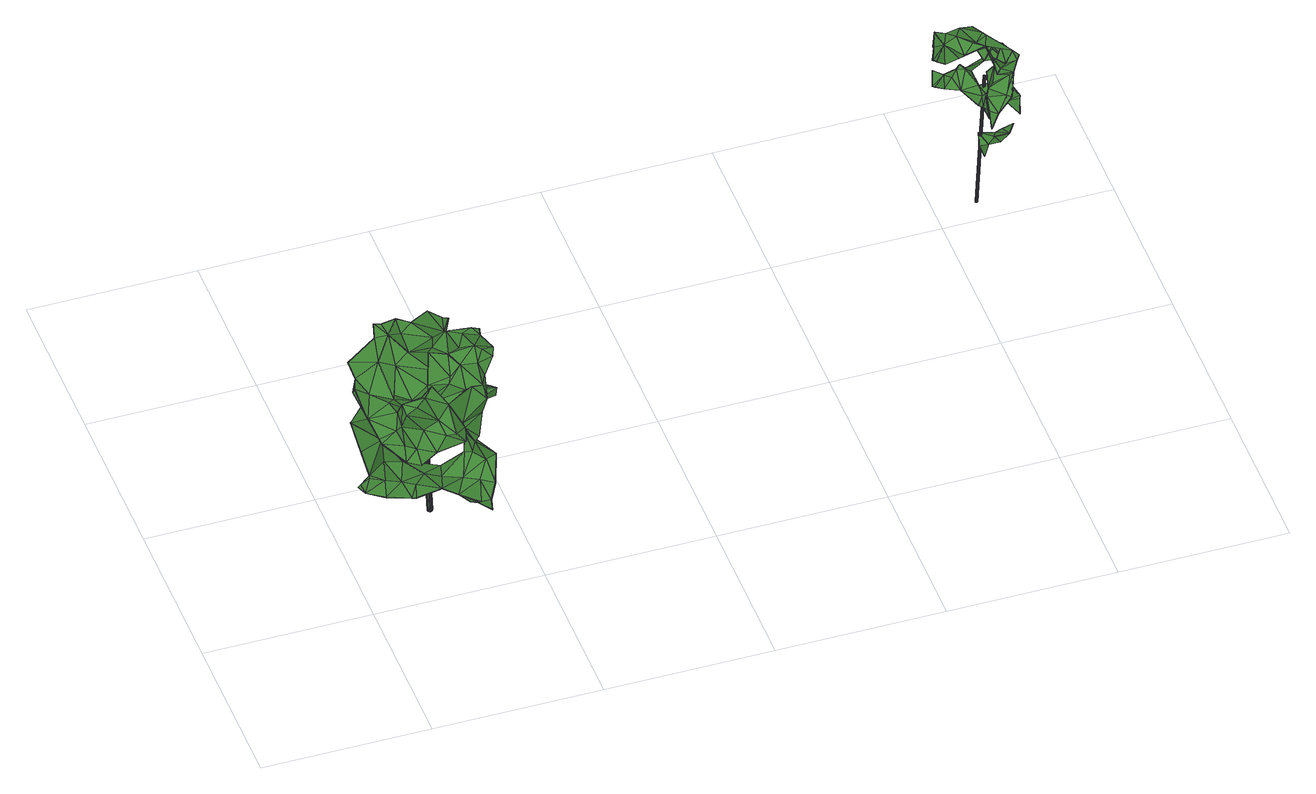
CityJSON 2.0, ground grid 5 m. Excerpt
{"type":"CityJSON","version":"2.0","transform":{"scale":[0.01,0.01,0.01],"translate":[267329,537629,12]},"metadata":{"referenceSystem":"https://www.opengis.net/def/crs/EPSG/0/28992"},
"CityObjects":{
"tree1":{"type":"SolitaryVegetationObject","attributes":{"gtid":515,"crown_width_m":4.59,"crown_median_z":17.12,"crown_r50_m":0.235,"crown_porosity":0.936,"trunk_H_m":3.92,"trunk_DBH_m":0.139,"trunk_radius_m":0.0696,"trunk_base_height_m":13.2,"original_gtid":"585"},"geometry":[{"type":"Solid","lod":"3","boundaries":[[[[0,1,2]],[[3,4,0]],[[5,4,3]],[[6,7,8]],[[9,10,11]],[[9,12,10]],[[13,14,15]],[[16,17,18]],[[19,20,21]],[[22,23,24]],[[25,26,27]],[[28,29,30]],[[31,32,33]],[[34,24,35]],[[28,36,37]],[[38,39,40]],[[41,42,43]],[[44,45,46]],[[47,19,48]],[[2,1,49]],[[50,51,52]],[[50,52,53]],[[8,7,54]],[[3,0,2]],[[55,56,57]],[[58,59,33]],[[60,61,62]],[[63,64,65]],[[31,66,32]],[[67,68,22]],[[69,70,71]],[[72,70,69]],[[73,74,75]],[[60,16,76]],[[52,60,76]],[[77,78,79]],[[80,81,82]],[[80,82,83]],[[22,84,85]],[[54,85,84]],[[86,87,88]],[[89,40,90]],[[91,92,93]],[[91,93,94]],[[95,96,97]],[[51,61,60]],[[98,99,100]],[[6,101,102]],[[6,8,101]],[[103,14,104]],[[89,79,40]],[[11,45,105]],[[79,89,77]],[[106,107,108]],[[6,102,109]],[[110,111,112]],[[113,5,3]],[[114,115,26]],[[116,117,28]],[[118,119,120]],[[107,106,121]],[[122,22,24]],[[13,123,83]],[[13,114,14]],[[124,125,91]],[[126,127,128]],[[114,26,25]],[[18,76,16]],[[129,130,131]],[[132,133,134]],[[9,135,71]],[[70,9,71]],[[136,43,42]],[[94,32,137]],[[7,138,54]],[[92,139,140]],[[55,141,56]],[[142,4,5]],[[15,14,143]],[[144,145,146]],[[147,47,139]],[[139,47,148]],[[149,72,150]],[[69,151,34]],[[71,151,69]],[[152,153,154]],[[155,156,157]],[[72,149,70]],[[158,159,118]],[[160,118,159]],[[139,92,161]],[[162,163,123]],[[83,123,163]],[[83,163,162]],[[164,44,27]],[[69,165,150]],[[23,166,75]],[[73,75,166]],[[167,99,168]],[[20,65,21]],[[151,169,170]],[[171,169,151]],[[80,172,144]],[[162,172,80]],[[128,95,173]],[[174,157,63]],[[27,44,175]],[[176,177,178]],[[179,178,177]],[[120,180,118]],[[121,106,181]],[[121,181,176]],[[26,115,182]],[[183,66,37]],[[146,184,144]],[[95,127,96]],[[154,48,185]],[[186,187,65]],[[188,165,189]],[[190,191,192]],[[193,46,194]],[[195,194,46]],[[1,196,49]],[[11,105,182]],[[0,197,1]],[[198,87,199]],[[69,150,72]],[[200,201,150]],[[35,39,38]],[[149,150,201]],[[85,6,74]],[[53,176,50]],[[115,202,182]],[[123,143,203]],[[68,84,22]],[[170,24,34]],[[182,105,26]],[[49,204,205]],[[49,205,113]],[[32,183,137]],[[58,206,140]],[[140,206,94]],[[187,186,207]],[[208,209,210]],[[210,209,211]],[[212,67,74]],[[14,25,104]],[[83,202,115]],[[10,188,195]],[[25,27,104]],[[47,100,148]],[[48,100,47]],[[184,213,131]],[[14,114,25]],[[58,33,206]],[[99,98,168]],[[109,102,101]],[[191,121,176]],[[191,176,53]],[[44,46,193]],[[129,214,130]],[[45,164,105]],[[146,213,184]],[[44,164,45]],[[9,11,135]],[[179,215,178]],[[214,216,65]],[[112,217,110]],[[83,82,202]],[[98,100,48]],[[141,218,110]],[[125,219,92]],[[135,220,71]],[[221,124,183]],[[90,62,222]],[[90,222,89]],[[10,195,45]],[[192,76,18]],[[99,167,100]],[[190,18,223]],[[224,158,160]],[[155,225,88]],[[185,226,65]],[[204,49,196]],[[213,227,216]],[[228,216,227]],[[115,114,83]],[[229,78,113]],[[39,24,23]],[[39,23,230]],[[32,94,206]],[[32,206,33]],[[35,189,34]],[[231,189,35]],[[57,179,177]],[[43,232,41]],[[142,218,233]],[[71,220,151]],[[26,105,164]],[[54,138,85]],[[6,85,138]],[[6,138,7]],[[190,192,18]],[[234,81,171]],[[81,193,171]],[[39,230,40]],[[139,235,140]],[[203,104,236]],[[96,127,126]],[[12,200,10]],[[10,45,11]],[[191,237,121]],[[238,121,237]],[[199,239,205]],[[62,16,60]],[[52,76,192]],[[240,120,119]],[[240,119,144]],[[97,194,231]],[[97,231,35]],[[27,236,104]],[[34,165,69]],[[75,74,67]],[[97,35,95]],[[184,240,144]],[[3,49,113]],[[2,49,3]],[[40,230,241]],[[197,196,1]],[[171,193,169]],[[193,194,169]],[[242,223,243]],[[136,42,168]],[[167,168,42]],[[98,48,55]],[[136,168,98]],[[21,226,19]],[[61,244,62]],[[210,180,120]],[[140,93,92]],[[94,93,140]],[[211,118,180]],[[197,64,63]],[[245,246,154]],[[128,127,95]],[[28,242,116]],[[195,188,189]],[[194,170,169]],[[229,113,239]],[[205,239,113]],[[213,228,227]],[[199,205,204]],[[199,204,198]],[[229,79,78]],[[194,24,170]],[[40,229,239]],[[40,79,229]],[[5,113,142]],[[83,162,80]],[[70,149,247]],[[184,131,208]],[[150,165,188]],[[87,248,249]],[[156,196,197]],[[123,203,250]],[[15,143,123]],[[89,222,77]],[[18,17,223]],[[220,234,251]],[[22,85,166]],[[139,161,147]],[[13,15,123]],[[47,252,19]],[[147,252,47]],[[148,167,42]],[[53,192,191]],[[62,90,17]],[[244,77,222]],[[244,222,62]],[[67,22,75]],[[75,22,122]],[[174,155,157]],[[185,65,245]],[[154,185,245]],[[97,24,194]],[[122,24,97]],[[208,240,184]],[[210,240,208]],[[185,19,226]],[[211,30,158]],[[211,158,118]],[[33,253,31]],[[193,160,44]],[[81,160,193]],[[186,254,132]],[[132,207,186]],[[142,233,4]],[[142,110,218]],[[59,253,33]],[[129,131,214]],[[140,255,58]],[[203,236,256]],[[245,64,246]],[[107,59,43]],[[231,195,189]],[[132,254,133]],[[121,238,257]],[[43,136,108]],[[43,108,107]],[[106,108,136]],[[88,156,155]],[[75,122,23]],[[104,203,103]],[[117,230,23]],[[207,155,174]],[[158,254,186]],[[160,158,186]],[[30,254,158]],[[55,48,154]],[[26,164,27]],[[110,217,141]],[[91,94,137]],[[91,137,124]],[[183,124,137]],[[14,103,143]],[[66,31,258]],[[259,258,31]],[[66,258,259]],[[65,226,21]],[[28,117,23]],[[103,203,143]],[[204,196,198]],[[195,46,45]],[[141,152,218]],[[87,249,199]],[[22,166,23]],[[186,175,160]],[[192,53,260]],[[80,160,81]],[[62,17,16]],[[96,30,122]],[[96,122,97]],[[148,42,41]],[[154,153,55]],[[152,55,153]],[[28,23,122]],[[134,225,132]],[[88,87,198]],[[211,209,124]],[[86,225,134]],[[86,88,225]],[[132,225,207]],[[207,225,155]],[[77,111,78]],[[112,111,77]],[[65,64,245]],[[154,246,152]],[[223,242,28]],[[17,90,261]],[[63,65,187]],[[218,152,246]],[[77,244,112]],[[149,201,247]],[[200,247,201]],[[117,241,230]],[[200,12,247]],[[51,112,244]],[[210,211,180]],[[58,232,59]],[[43,59,232]],[[59,31,253]],[[59,259,31]],[[20,19,252]],[[187,174,63]],[[147,130,252]],[[12,9,262]],[[165,34,189]],[[131,209,208]],[[39,35,24]],[[210,120,240]],[[121,257,107]],[[194,195,231]],[[144,119,80]],[[80,119,160]],[[160,119,118]],[[148,100,167]],[[139,148,235]],[[203,256,186]],[[116,261,90]],[[61,51,244]],[[207,174,187]],[[213,216,131]],[[30,126,254]],[[133,254,126]],[[96,126,30]],[[183,37,221]],[[128,173,249]],[[112,178,215]],[[112,51,178]],[[140,235,255]],[[148,255,235]],[[148,41,255]],[[259,238,237]],[[259,237,66]],[[223,263,190]],[[66,190,263]],[[28,263,223]],[[141,217,179]],[[85,74,73]],[[131,216,214]],[[218,246,233]],[[13,264,114]],[[185,48,19]],[[130,92,219]],[[130,219,131]],[[54,84,8]],[[98,55,57]],[[40,241,90]],[[8,212,101]],[[67,212,68]],[[81,265,82]],[[202,82,265]],[[202,265,11]],[[202,11,182]],[[87,86,248]],[[135,11,265]],[[215,179,217]],[[125,92,91]],[[66,183,32]],[[28,37,263]],[[125,209,219]],[[124,209,125]],[[221,37,36]],[[263,37,66]],[[88,198,156]],[[151,220,251]],[[151,251,171]],[[55,152,141]],[[171,251,234]],[[179,57,56]],[[66,237,190]],[[191,190,237]],[[145,172,162]],[[144,172,145]],[[92,130,161]],[[130,214,252]],[[214,20,252]],[[147,161,130]],[[214,65,20]],[[158,224,159]],[[156,198,196]],[[234,266,81]],[[265,81,266]],[[133,126,128]],[[249,133,128]],[[116,241,117]],[[90,241,116]],[[70,262,9]],[[247,12,262]],[[27,256,236]],[[70,247,262]],[[221,267,124]],[[219,209,131]],[[36,267,221]],[[211,124,267]],[[30,211,267]],[[28,267,36]],[[30,267,28]],[[85,73,166]],[[4,233,0]],[[213,146,228]],[[250,186,228]],[[256,175,186]],[[109,74,6]],[[40,173,38]],[[146,250,228]],[[255,41,232]],[[200,268,10]],[[188,10,268]],[[255,232,58]],[[101,212,109]],[[136,269,106]],[[98,269,136]],[[215,217,112]],[[224,270,159]],[[159,270,160]],[[224,160,270]],[[246,64,233]],[[162,250,145]],[[123,250,162]],[[146,145,250]],[[0,64,197]],[[250,203,186]],[[181,177,176]],[[181,271,177]],[[57,177,271]],[[57,271,98]],[[141,179,56]],[[142,111,110]],[[272,142,113]],[[228,186,216]],[[65,216,186]],[[150,268,200]],[[272,111,142]],[[272,113,111]],[[78,111,113]],[[122,29,28]],[[259,257,238]],[[107,257,59]],[[259,59,257]],[[233,64,0]],[[116,242,243]],[[122,30,29]],[[17,261,223]],[[243,223,261]],[[116,243,261]],[[249,248,133]],[[134,248,86]],[[133,248,134]],[[151,273,34]],[[170,34,273]],[[170,273,151]],[[98,271,269]],[[68,212,84]],[[8,84,212]],[[239,199,173]],[[249,173,199]],[[35,173,95]],[[38,173,35]],[[40,239,173]],[[212,74,109]],[[83,264,13]],[[83,114,264]],[[160,175,44]],[[106,269,181]],[[181,269,271]],[[188,268,150]],[[27,175,256]],[[52,51,60]],[[178,51,274]],[[192,260,52]],[[52,260,53]],[[178,274,176]],[[50,176,274]],[[50,274,51]],[[135,265,266]],[[135,266,220]],[[234,220,266]],[[63,157,197]],[[197,157,156]],[[275,276,277]],[[275,277,278]],[[278,277,279]],[[278,279,280]],[[277,276,281]],[[277,281,279]],[[279,281,282]],[[279,282,280]],[[281,276,283]],[[281,283,282]],[[282,283,284]],[[282,284,280]],[[283,276,285]],[[283,285,284]],[[284,285,286]],[[284,286,280]],[[285,276,287]],[[285,287,286]],[[286,287,288]],[[286,288,280]],[[287,276,289]],[[287,289,288]],[[288,289,290]],[[288,290,280]],[[289,276,291]],[[289,291,290]],[[290,291,292]],[[290,292,280]],[[291,276,293]],[[291,293,292]],[[292,293,294]],[[292,294,280]],[[293,276,295]],[[293,295,294]],[[294,295,296]],[[294,296,280]],[[295,276,297]],[[295,297,296]],[[296,297,298]],[[296,298,280]],[[297,276,299]],[[297,299,298]],[[298,299,300]],[[298,300,280]],[[299,276,301]],[[299,301,300]],[[300,301,302]],[[300,302,280]],[[301,276,303]],[[301,303,302]],[[302,303,304]],[[302,304,280]],[[303,276,305]],[[303,305,304]],[[304,305,306]],[[304,306,280]],[[305,276,307]],[[305,307,306]],[[306,307,308]],[[306,308,280]],[[307,276,309]],[[307,309,308]],[[308,309,310]],[[308,310,280]],[[309,276,311]],[[309,311,310]],[[310,311,312]],[[310,312,280]],[[311,276,313]],[[311,313,312]],[[312,313,314]],[[312,314,280]],[[313,276,315]],[[313,315,314]],[[314,315,316]],[[314,316,280]],[[315,276,317]],[[315,317,316]],[[316,317,318]],[[316,318,280]],[[317,276,319]],[[317,319,318]],[[318,319,320]],[[318,320,280]],[[319,276,321]],[[319,321,320]],[[320,321,322]],[[320,322,280]],[[321,276,323]],[[321,323,322]],[[322,323,324]],[[322,324,280]],[[323,276,275]],[[323,275,324]],[[324,275,278]],[[324,278,280]]]]}]},
"tree2":{"type":"SolitaryVegetationObject","attributes":{"gtid":518,"crown_width_m":2.3,"crown_median_z":17.54,"crown_r50_m":0.173,"crown_porosity":0.935,"trunk_H_m":4.64,"trunk_DBH_m":0.0731,"trunk_radius_m":0.0365,"trunk_base_height_m":12.9,"original_gtid":"588"},"geometry":[{"type":"Solid","lod":"3","boundaries":[[[[325,326,327]],[[328,329,330]],[[331,332,333]],[[334,335,336]],[[337,338,339]],[[340,341,342]],[[343,344,345]],[[346,347,348]],[[349,350,351]],[[352,353,354]],[[355,356,357]],[[355,357,358]],[[359,360,361]],[[343,362,363]],[[364,365,366]],[[365,367,366]],[[368,369,370]],[[371,372,344]],[[373,372,371]],[[333,332,374]],[[375,367,376]],[[342,377,340]],[[378,379,380]],[[381,382,383]],[[372,384,385]],[[386,338,387]],[[388,389,383]],[[374,390,391]],[[392,386,393]],[[394,372,385]],[[395,332,331]],[[396,397,330]],[[363,398,399]],[[400,401,390]],[[402,363,378]],[[363,402,343]],[[403,370,388]],[[391,404,405]],[[376,406,407]],[[408,330,409]],[[410,341,340]],[[350,411,404]],[[410,340,378]],[[350,349,373]],[[376,412,413]],[[344,372,414]],[[387,338,415]],[[330,408,416]],[[345,417,418]],[[419,420,421]],[[408,422,396]],[[396,330,416]],[[392,423,424]],[[425,426,387]],[[350,404,427]],[[363,399,378]],[[428,380,429]],[[430,431,432]],[[406,433,407]],[[331,434,395]],[[397,435,330]],[[436,395,434]],[[325,362,437]],[[325,437,438]],[[337,415,338]],[[439,365,412]],[[380,440,378]],[[422,408,441]],[[408,409,441]],[[342,341,366]],[[442,366,341]],[[443,444,445]],[[445,444,360]],[[330,329,409]],[[441,409,329]],[[422,441,431]],[[330,446,447]],[[432,329,448]],[[328,448,329]],[[449,450,451]],[[384,451,450]],[[452,453,454]],[[455,334,456]],[[336,456,334]],[[442,457,458]],[[442,458,459]],[[403,352,354]],[[452,446,435]],[[460,354,353]],[[427,404,391]],[[461,353,352]],[[375,429,377]],[[352,403,461]],[[462,403,354]],[[354,460,462]],[[463,325,327]],[[370,389,388]],[[343,464,344]],[[330,435,446]],[[460,353,461]],[[408,465,416]],[[411,350,373]],[[328,447,448]],[[357,356,389]],[[466,467,468]],[[469,470,371]],[[408,396,465]],[[416,465,396]],[[471,428,429]],[[471,429,375]],[[463,454,410]],[[364,466,365]],[[330,447,328]],[[346,453,472]],[[373,451,384]],[[373,384,372]],[[448,447,473]],[[326,473,447]],[[388,474,461]],[[430,422,431]],[[423,475,476]],[[462,460,368]],[[458,453,346]],[[326,447,446]],[[378,340,379]],[[477,443,445]],[[390,361,400]],[[346,457,347]],[[477,445,359]],[[325,438,326]],[[384,450,449]],[[326,478,473]],[[326,438,418]],[[454,472,348]],[[454,348,410]],[[433,479,407]],[[480,332,420]],[[395,420,332]],[[481,468,406]],[[482,483,484]],[[374,361,390]],[[456,351,390]],[[391,390,351]],[[335,485,486]],[[400,486,485]],[[486,487,335]],[[372,417,414]],[[488,489,346]],[[490,491,397]],[[386,426,425]],[[475,443,492]],[[368,370,462]],[[493,466,488]],[[445,360,359]],[[333,424,423]],[[494,348,472]],[[405,404,411]],[[380,495,440]],[[392,440,495]],[[392,495,380]],[[466,468,481]],[[475,444,443]],[[345,414,417]],[[420,496,480]],[[348,494,483]],[[376,471,375]],[[426,380,497]],[[426,497,387]],[[497,428,444]],[[402,498,499]],[[497,386,387]],[[419,492,359]],[[419,359,374]],[[359,492,477]],[[477,492,443]],[[456,390,401]],[[430,500,397]],[[469,424,470]],[[424,469,360]],[[501,470,424]],[[501,424,333]],[[421,395,436]],[[405,411,371]],[[502,371,470]],[[502,470,501]],[[490,418,417]],[[441,503,431]],[[479,504,471]],[[345,344,414]],[[469,371,505]],[[396,430,397]],[[486,400,505]],[[469,505,400]],[[332,496,374]],[[391,405,502]],[[391,502,374]],[[501,374,502]],[[501,333,374]],[[385,371,344]],[[451,373,349]],[[411,373,371]],[[422,430,396]],[[378,399,410]],[[335,334,506]],[[507,418,490]],[[486,451,349]],[[379,340,377]],[[435,472,453]],[[325,398,362]],[[363,362,398]],[[356,355,358]],[[418,438,437]],[[418,437,345]],[[371,508,405]],[[502,508,371]],[[469,400,361]],[[455,506,334]],[[460,474,509]],[[462,370,403]],[[459,458,510]],[[364,366,510]],[[430,432,511]],[[371,384,505]],[[385,384,371]],[[345,437,343]],[[510,489,364]],[[512,466,493]],[[497,380,428]],[[428,467,444]],[[468,467,428]],[[351,427,391]],[[454,457,472]],[[491,490,394]],[[335,487,336]],[[386,497,444]],[[362,343,437]],[[433,406,504]],[[346,472,457]],[[418,478,326]],[[458,457,453]],[[457,454,453]],[[457,442,347]],[[397,500,490]],[[376,407,471]],[[479,471,407]],[[366,375,377]],[[491,513,397]],[[364,514,466]],[[489,466,514]],[[489,514,364]],[[456,401,455]],[[448,511,432]],[[473,511,448]],[[369,515,357]],[[506,401,335]],[[486,449,451]],[[349,487,486]],[[516,435,397]],[[488,517,493]],[[518,499,392]],[[505,449,486]],[[506,455,401]],[[392,426,386]],[[380,426,392]],[[369,389,370]],[[472,491,494]],[[472,516,491]],[[435,516,472]],[[435,453,452]],[[346,489,458]],[[346,517,488]],[[379,377,380]],[[366,367,375]],[[380,377,429]],[[512,467,466]],[[423,393,386]],[[466,412,365]],[[376,413,406]],[[412,406,413]],[[369,357,389]],[[425,338,386]],[[339,338,425]],[[329,503,441]],[[339,415,337]],[[339,387,415]],[[425,387,339]],[[499,498,392]],[[491,483,494]],[[348,482,346]],[[381,515,369]],[[511,478,519]],[[418,519,478]],[[473,478,511]],[[471,504,428]],[[493,517,520]],[[516,513,491]],[[346,520,517]],[[482,520,346]],[[366,377,342]],[[436,434,331]],[[397,513,516]],[[466,489,488]],[[378,498,402]],[[348,483,482]],[[520,482,518]],[[382,369,509]],[[382,381,369]],[[369,368,509]],[[461,474,460]],[[460,509,368]],[[469,361,360]],[[383,474,388]],[[461,403,388]],[[383,382,474]],[[329,432,503]],[[423,386,475]],[[475,386,444]],[[419,476,492]],[[475,492,476]],[[333,521,436]],[[423,521,333]],[[417,394,490]],[[372,394,417]],[[325,463,398]],[[509,474,382]],[[359,361,374]],[[431,503,432]],[[499,464,343]],[[344,464,385]],[[468,504,406]],[[440,392,498]],[[440,498,378]],[[336,487,456]],[[351,456,487]],[[351,487,349]],[[518,392,424]],[[436,331,333]],[[423,392,393]],[[458,489,510]],[[350,427,351]],[[433,504,479]],[[499,484,464]],[[463,327,454]],[[452,454,327]],[[424,520,518]],[[341,347,442]],[[383,522,381]],[[358,522,356]],[[410,399,398]],[[356,522,389]],[[383,389,522]],[[402,499,343]],[[499,518,482]],[[446,452,327]],[[446,327,326]],[[463,410,398]],[[358,357,515]],[[522,358,515]],[[522,515,381]],[[444,467,512]],[[428,504,468]],[[511,500,430]],[[499,482,484]],[[491,385,464]],[[385,491,394]],[[491,464,483]],[[484,483,464]],[[511,519,500]],[[348,347,410]],[[490,500,519]],[[507,490,519]],[[507,519,418]],[[410,347,341]],[[449,505,384]],[[401,400,485]],[[401,485,335]],[[374,496,419]],[[419,496,420]],[[424,523,520]],[[520,523,493]],[[493,523,512]],[[424,360,523]],[[419,421,476]],[[421,436,476]],[[423,476,521]],[[436,521,476]],[[444,512,523]],[[444,523,360]],[[332,480,496]],[[420,395,421]],[[502,405,508]],[[439,367,365]],[[439,376,367]],[[481,412,466]],[[510,366,524]],[[459,524,442]],[[510,524,459]],[[412,481,406]],[[442,524,366]],[[376,439,412]],[[525,526,527]],[[525,527,528]],[[528,527,529]],[[528,529,530]],[[527,526,531]],[[527,531,529]],[[529,531,532]],[[529,532,530]],[[531,526,533]],[[531,533,532]],[[532,533,534]],[[532,534,530]],[[533,526,535]],[[533,535,534]],[[534,535,536]],[[534,536,530]],[[535,526,537]],[[535,537,536]],[[536,537,538]],[[536,538,530]],[[537,526,539]],[[537,539,538]],[[538,539,540]],[[538,540,530]],[[539,526,541]],[[539,541,540]],[[540,541,542]],[[540,542,530]],[[541,526,543]],[[541,543,542]],[[542,543,544]],[[542,544,530]],[[543,526,545]],[[543,545,544]],[[544,545,546]],[[544,546,530]],[[545,526,547]],[[545,547,546]],[[546,547,548]],[[546,548,530]],[[547,526,549]],[[547,549,548]],[[548,549,550]],[[548,550,530]],[[549,526,551]],[[549,551,550]],[[551,526,552]],[[551,552,550]],[[550,552,553]],[[550,553,530]],[[552,526,554]],[[552,554,553]],[[553,554,555]],[[553,555,530]],[[554,526,556]],[[554,556,555]],[[555,556,557]],[[555,557,530]],[[556,526,558]],[[556,558,557]],[[557,558,559]],[[557,559,530]],[[558,526,560]],[[558,560,559]],[[559,560,561]],[[559,561,530]],[[560,526,562]],[[560,562,561]],[[561,562,563]],[[561,563,530]],[[562,526,564]],[[562,564,563]],[[563,564,565]],[[563,565,530]],[[564,526,566]],[[564,566,565]],[[566,526,567]],[[566,567,565]],[[565,567,568]],[[565,568,530]],[[567,526,569]],[[567,569,568]],[[568,569,570]],[[568,570,530]],[[569,526,571]],[[569,571,570]],[[570,571,528]],[[570,528,530]],[[571,526,525]],[[571,525,528]]]]}]}
},
"vertices":[
[152,203,652],[158,179,630],[186,172,655],[214,188,670],[209,202,661],[242,214,683],[441,457,437],[481,414,446],[495,405,414],[294,129,337],[294,129,339],[255,162,342],[310,83,347],[46,264,322],[51,217,339],[45,264,323],[468,353,643],[458,329,635],[439,412,631],[87,410,589],[72,391,560],[75,381,576],[399,351,434],[337,311,488],[353,254,452],[103,192,331],[168,164,331],[160,229,339],[320,376,543],[247,322,520],[251,340,469],[349,578,516],[309,559,518],[338,609,524],[429,210,383],[364,199,456],[309,416,538],[334,457,559],[374,195,477],[376,251,480],[391,216,543],[253,512,621],[226,531,642],[287,530,635],[233,249,333],[255,162,344],[274,223,331],[87,474,596],[159,426,618],[249,174,588],[405,431,648],[414,354,665],[452,414,642],[437,445,648],[490,384,462],[205,416,599],[303,384,581],[249,437,617],[269,568,522],[333,571,577],[469,353,645],[434,343,657],[459,327,636],[148,242,521],[159,262,569],[92,318,518],[375,494,574],[414,359,388],[416,359,387],[406,148,334],[351,108,312],[353,163,267],[374,88,331],[379,399,455],[384,410,444],[347,392,429],[453,414,640],[395,226,633],[360,218,644],[400,200,604],[192,312,335],[259,283,285],[233,249,331],[160,229,337],[421,379,427],[415,393,461],[193,153,456],[232,133,510],[192,151,457],[409,231,592],[414,291,595],[227,509,529],[138,506,478],[188,544,512],[235,536,490],[334,218,506],[308,277,512],[351,253,453],[211,491,648],[184,536,658],[174,503,637],[426,463,413],[426,464,414],[80,268,342],[114,238,351],[181,163,332],[291,529,638],[352,572,626],[290,530,638],[368,479,440],[324,304,592],[352,246,610],[362,322,636],[280,177,636],[103,192,329],[169,165,330],[335,320,600],[328,302,588],[244,410,365],[243,412,364],[245,464,382],[376,500,604],[335,310,486],[84,282,339],[224,431,513],[211,446,524],[225,280,521],[309,239,554],[279,203,562],[173,374,533],[164,414,530],[146,393,438],[167,220,478],[211,222,504],[177,183,472],[334,183,282],[248,538,658],[268,511,511],[467,401,457],[127,512,548],[187,546,513],[274,342,568],[268,251,589],[52,261,332],[151,409,308],[93,384,338],[117,426,391],[118,431,566],[176,494,589],[363,46,333],[373,88,333],[396,192,325],[223,327,540],[182,376,533],[169,325,562],[155,173,460],[188,182,494],[166,219,480],[203,364,446],[190,410,371],[193,312,337],[146,499,528],[142,328,334],[114,238,349],[194,206,339],[405,148,336],[389,361,458],[183,537,657],[202,530,657],[354,260,370],[375,246,375],[318,273,297],[137,353,339],[329,187,529],[109,247,480],[191,311,337],[362,446,657],[306,395,654],[339,357,654],[287,372,662],[244,464,384],[331,465,625],[181,162,330],[294,498,526],[119,426,391],[115,376,553],[130,311,434],[104,255,491],[370,172,336],[399,205,375],[420,431,625],[437,446,646],[458,437,644],[292,281,319],[352,259,371],[328,195,336],[211,190,550],[155,215,557],[231,132,511],[312,124,534],[333,77,343],[363,45,334],[194,206,337],[84,281,341],[260,136,561],[286,128,566],[269,569,520],[109,248,478],[187,424,405],[218,416,475],[213,455,396],[230,415,456],[417,429,427],[71,404,437],[114,376,551],[338,355,653],[70,402,438],[333,320,602],[255,275,583],[194,427,515],[336,184,283],[306,446,545],[421,282,616],[389,395,625],[135,353,433],[156,175,459],[77,381,577],[69,403,437],[71,402,436],[319,174,558],[347,275,493],[373,245,376],[290,516,576],[222,226,576],[312,261,274],[161,524,551],[115,239,350],[377,500,603],[405,549,604],[321,157,555],[190,412,370],[377,271,597],[339,347,608],[364,345,626],[409,310,640],[148,300,576],[195,285,551],[333,77,341],[189,183,492],[247,161,530],[94,384,339],[308,216,292],[99,406,554],[339,608,526],[179,316,470],[227,509,531],[142,328,336],[387,549,611],[387,542,603],[406,549,602],[457,437,645],[403,307,618],[311,83,346],[377,445,609],[80,268,340],[306,216,292],[307,216,291],[259,404,529],[350,108,314],[254,511,623],[137,354,341],[251,437,616],[305,210,576],[400,206,373],[381,389,637],[282,325,120],[275,325,120],[282,327,120],[265,329,512],[265,331,512],[258,329,512],[281,329,120],[264,333,512],[280,330,120],[263,334,512],[279,331,120],[261,335,512],[277,332,120],[260,336,512],[275,332,120],[258,336,512],[273,332,120],[256,336,512],[272,331,120],[254,335,512],[270,330,120],[253,334,512],[269,329,120],[252,333,512],[268,327,120],[251,331,512],[268,325,120],[251,329,512],[268,323,120],[251,328,512],[269,322,120],[252,326,512],[270,320,120],[253,324,512],[272,319,120],[254,323,512],[273,318,120],[256,322,512],[275,318,120],[258,322,512],[277,318,120],[260,322,512],[278,319,120],[261,323,512],[280,320,120],[263,324,512],[281,321,120],[264,326,512],[282,323,120],[265,327,512],
[2160,1127,662],[2104,1154,672],[2132,1096,660],[2034,1167,664],[2033,1167,663],[2044,1111,664],[2216,1083,451],[2174,1072,412],[2171,1059,468],[2011,1117,514],[2050,1135,530],[2028,1167,525],[2220,980,468],[2219,980,469],[2220,981,469],[2233,1025,644],[2220,1006,645],[2221,1006,644],[2193,1150,587],[2167,1142,554],[2178,1169,560],[2162,1031,620],[2190,1016,632],[2199,1084,634],[2087,1139,538],[2120,1146,490],[2073,1135,516],[2236,1085,339],[2236,1084,340],[2237,1084,339],[2143,1056,268],[2143,1056,270],[2143,1055,269],[2142,1056,269],[2132,1036,470],[2143,1046,509],[2139,1066,484],[2184,1113,618],[2210,1101,631],[2193,987,616],[2171,949,579],[2200,976,632],[2180,934,581],[2162,1028,358],[2148,1037,327],[2182,1032,331],[2131,1138,518],[2166,1142,554],[2130,1139,518],[2128,1066,453],[2182,934,581],[2139,927,537],[2195,987,616],[2240,1071,601],[2204,1029,618],[2186,1004,572],[2123,1045,322],[2133,1080,339],[2133,1081,339],[2110,1129,542],[2159,1108,573],[2182,991,518],[2224,993,512],[2178,1063,340],[2148,1039,327],[2085,1091,499],[2114,1113,480],[2198,1052,554],[2163,1029,535],[2144,1124,604],[2217,1083,450],[2039,1090,610],[2083,1097,613],[2180,1097,651],[2200,1084,635],[2085,1091,500],[2046,1116,496],[2221,1096,579],[2202,1077,335],[2134,1160,472],[2135,1159,472],[2117,940,542],[2120,927,486],[2009,1100,627],[2029,1155,622],[2219,1039,654],[2135,1161,472],[2118,964,573],[2118,940,543],[2177,1168,560],[2220,979,469],[2012,1084,635],[2149,1174,614],[2148,1180,643],[2161,1024,460],[2174,1071,411],[2208,1046,453],[2011,1118,610],[2168,1042,519],[2175,1064,528],[2224,994,512],[2227,1000,518],[2120,1145,489],[2164,976,559],[2171,948,578],[2039,1147,609],[2032,1149,609],[2029,1164,617],[2119,928,486],[2218,1083,451],[2090,1070,646],[2208,1046,455],[2150,1173,614],[2149,1179,643],[2171,948,579],[2212,1062,595],[2028,1155,621],[2163,978,655],[2134,1000,491],[2159,995,518],[2132,1000,491],[2082,1116,679],[2064,1158,661],[2037,1172,661],[2099,1138,550],[2100,1139,550],[2099,1140,550],[2118,1085,672],[2149,1070,663],[2150,1070,664],[2018,1111,514],[2046,1116,495],[2153,1018,664],[2153,1018,662],[2150,971,644],[2211,1043,347],[2202,1078,336],[2211,1042,346],[2166,1112,664],[2159,1107,573],[2012,1084,633],[2131,992,577],[2131,992,575],[2118,965,572],[2134,1081,514],[2134,1081,513],[2139,928,536],[2150,1070,662],[2064,1159,660],[2178,1063,342],[2152,1020,475],[2161,1024,461],[2138,1004,454],[2104,1155,670],[2121,928,486],[2174,1073,411],[2118,965,573],[2211,1063,595],[2184,1111,618],[2185,1114,607],[2073,1133,516],[2087,1137,538],[2050,1137,530],[2143,1041,593],[2162,1029,620],[2107,1142,604],[2144,1122,604],[2140,1004,454],[2143,1041,592],[2180,1095,651],[2182,1038,584],[2173,1072,411],[2182,990,518],[2220,1095,579],[2219,1096,579],[2085,1133,622],[2140,1067,484],[2115,1113,481],[2028,1163,617],[2118,941,542],[2110,1128,541],[2018,1112,515],[2125,1126,628],[2121,1145,490],[2162,1030,358],[2150,971,642],[2069,1152,648],[2153,1017,569],[2125,1124,628],[2153,1017,571],[2124,1044,322],[2132,1096,659],[2143,1042,593],[2197,1052,555],[2098,1137,646],[2181,1039,584],[2171,1058,467],[2124,1045,322],[2162,1030,535],[2151,970,643],[2129,1075,90],[2125,1075,90],[2129,1076,90],[2150,1069,554],[2150,1070,554],[2147,1070,554],[2128,1077,90],[2150,1071,554],[2128,1078,90],[2149,1072,554],[2127,1078,90],[2149,1073,554],[2126,1079,90],[2148,1073,554],[2125,1079,90],[2147,1073,554],[2124,1079,90],[2146,1073,554],[2123,1078,90],[2145,1073,554],[2122,1078,90],[2144,1072,554],[2122,1077,90],[2144,1071,554],[2122,1076,90],[2143,1070,554],[2121,1075,90],[2122,1074,90],[2143,1069,554],[2122,1073,90],[2143,1068,554],[2122,1072,90],[2144,1067,554],[2123,1072,90],[2145,1066,554],[2124,1071,90],[2146,1066,554],[2125,1071,90],[2147,1066,554],[2126,1071,90],[2148,1066,554],[2127,1072,90],[2128,1072,90],[2149,1067,554],[2128,1073,90],[2150,1068,554],[2128,1074,90]
]}
